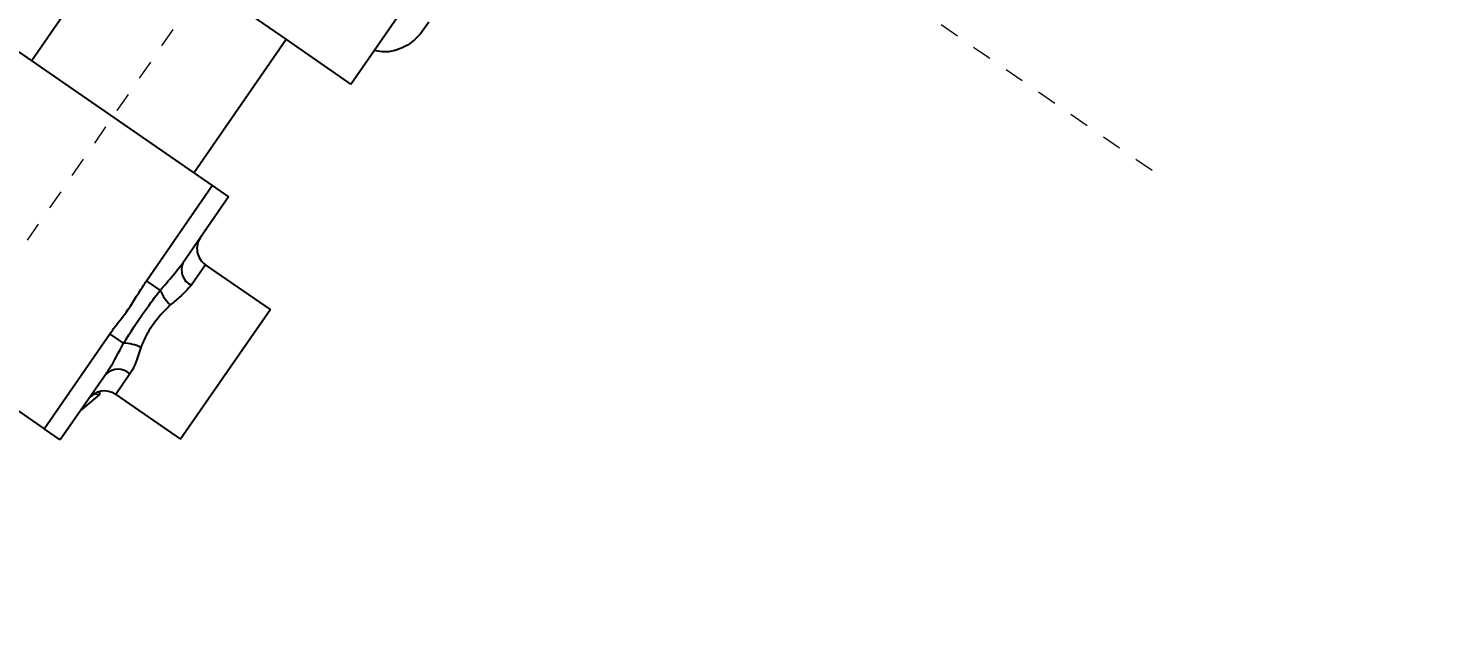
# Model space of a CAD drawing. Header units: millimetres. Extents: x 15 to 1184, y 5 to 836.
# Drawn here: x 900.2 to 972.4, y 539.2 to 569.1 of the extents above; entities that cross this region are included whole.
import ezdxf

# ---------------------------------------------------------------- set-up
doc = ezdxf.new("R2010")
doc.units = ezdxf.units.MM
doc.linetypes.add('虚线', pattern=[2, 1, -1])
doc.layers.get('0').update_dxf_attribs({"lineweight": 18})
doc.layers.add('尺寸线层', color=3, linetype='Continuous', lineweight=18)
doc.layers.add('虚线层', color=6, linetype='虚线', lineweight=18)
doc.styles.get("Standard").update_dxf_attribs({"font": 'txt.shx'})
doc.dimstyles.new('ISO-25', dxfattribs={"dimtxt": 2.5, "dimasz": 2.5, "dimexe": 1.25, "dimexo": 0.625, "dimtad": 1, "dimtxsty": 'Standard', "dimcen": 2.5, "dimdle": 5, "dimadec": 0, "dimazin": 0, "dimtfac": 1, "dimtmove": 0, "dimatfit": 3, "dimfxl": 0, "dimarcsym": 0})

# ---------------------------------------------------------------- blocks, each defined once
blk = doc.blocks.new('*X4')
at = {"layer": '尺寸线层', "linetype": 'Continuous'}
for points in [[(933.925, 607.127), (930.561, 608.415), (931.123, 609.458)], [(896.373, 589.352), (897.509, 592.769), (896.346, 592.996)]]:
    blk.add_hatch(color=0, dxfattribs=at).paths.add_polyline_path(points, flags=0)
at = {"layer": '尺寸线层', "color": 0, "linetype": 'Continuous'}
for start, end in [(55.33117, 100.87347), (112.98335, 175.33117)]:
    blk.add_arc((920.28, 587.399), 23.987, start, end, dxfattribs=at)
at = {"layer": '尺寸线层', "color": 0, "insert": (908.88, 611.482), "char_height": 3.5, "width": 27.5, "attachment_point": 5}
blk.add_mtext('120,00%%D', dxfattribs=at)

msp = doc.modelspace()

# ---------------------------------------------------------------- linework, layer by layer
at = {"color": 7, "linetype": 'Continuous', "lineweight": 25}
for p, q in [((900.391, 567.432), (905.076, 574.205)), ((913.3, 568.517), (905.076, 574.205)), ((916.59, 566.242), (921.516, 573.364)), ((899.445, 568.086), (909.562, 561.09)), ((908.616, 561.744), (913.3, 568.517)), ((916.59, 566.242), (913.3, 568.517)), ((906.226, 556.267), (909.562, 561.09)), ((909.562, 561.09), (910.384, 560.521)), ((910.384, 560.521), (908.062, 557.163)), ((909.216, 557.073), (908.495, 556.032)), ((912.505, 554.798), (909.216, 557.073)), ((890.913, 555.749), (901.029, 548.753)), ((906.92, 555.787), (906.226, 556.267)), ((912.505, 554.798), (907.955, 548.218)), ((901.029, 548.753), (904.365, 553.575)), ((905.058, 553.096), (904.365, 553.575)), ((904.174, 551.542), (901.851, 548.184)), ((905.385, 551.535), (904.665, 550.494)), ((902.881, 549.672), (903.854, 550.499)), ((903.57, 550.522), (903.854, 550.499)), ((903.863, 550.598), (903.746, 550.608)), ((903.854, 550.499), (903.863, 550.598)), ((903.863, 550.598), (903.864, 550.644)), ((904.665, 550.494), (907.955, 548.218)), ((901.851, 548.184), (901.029, 548.753))]:
    msp.add_line(p, q, dxfattribs=at)
for centre, radius, start, end in [((909.784, 557.896), 1, 145.33117, 235.33117), ((908.885, 556.83), 0.888, 158.00567, 243.95558), ((908.946, 556.614), 2.188, 202.19434, 226.05145), ((905, 550.908), 2.188, 64.61088, 88.46799), ((904.776, 550.888), 0.888, 46.70676, 132.65666), ((904.096, 549.671), 1, 55.33117, 145.33117)]:
    msp.add_arc(centre, radius, start, end, dxfattribs=at)
for points, knots in [([(920.539, 569.382), (920.323, 569.062), (919.937, 568.494), (919.259, 568.093), (918.695, 567.906), (918.251, 567.846), (917.908, 567.922), (917.773, 567.952)], [0, 0, 0, 0, 1.148044, 2.041651, 2.296776, 2.938204, 3.351419, 3.351419, 3.351419, 3.351419]), ([(906.92, 555.787), (907.083, 555.972), (907.491, 556.431), (907.848, 556.889), (908.062, 557.163)], [0, 0, 0, 0, 0.717857, 1.788262, 1.788262, 1.788262, 1.788262]), ([(904.365, 553.575), (904.428, 553.664), (904.692, 554.032), (905.322, 554.782), (905.81, 555.639), (906.163, 556.171), (906.226, 556.267)], [0, 0, 0, 0, 0.327562, 1.357711, 2.930863, 3.275084, 3.275084, 3.275084, 3.275084]), ([(905.058, 553.096), (905.419, 553.66), (906.007, 554.583), (906.665, 555.451), (906.92, 555.787)], [0, 0, 0, 0, 2.004714, 3.273916, 3.273916, 3.273916, 3.273916]), ([(908.495, 556.032), (908.31, 555.83), (908.008, 555.501), (907.589, 555.167), (907.427, 555.038)], [0, 0, 0, 0, 0.896902, 1.460968, 1.460968, 1.460968, 1.460968]), ([(907.427, 555.038), (907.173, 554.779), (906.661, 554.256), (906.176, 553.473), (905.989, 553.011), (905.938, 552.885)], [0, 0, 0, 0, 1.099252, 2.219844, 2.640091, 2.640091, 2.640091, 2.640091]), ([(904.174, 551.542), (904.229, 551.625), (904.543, 552.1), (904.825, 552.645), (905.058, 553.096)], [0, 0, 0, 0, 0.311139, 1.788778, 1.788778, 1.788778, 1.788778]), ([(905.938, 552.885), (905.809, 552.471), (905.65, 551.962), (905.427, 551.602), (905.385, 551.535)], [0, 0, 0, 0, 1.19142, 1.46314, 1.46314, 1.46314, 1.46314])]:
    msp.add_open_spline(points, degree=3, knots=knots, dxfattribs=at)
at = {"layer": '虚线层'}
for p, q in [((972.408, 662.769), (884.66, 535.897)), ((957.218, 561.852), (872.207, 620.648))]:
    msp.add_line(p, q, dxfattribs=at)

# ---------------------------------------------------------------- dimensions: what is measured, and where the dimension line sits
at = {"layer": '尺寸线层'}
dim = msp.add_angular_dim_2l(base=(910.017, 609.08), line1=((972.408, 662.769), (884.66, 535.897)), line2=((920.28, 587.399), (879.08, 590.764)), dimstyle='ISO-25', override={"dimtxt": 3.5, "dimasz": 3.556, "dimexe": 1, "dimexo": 1, "dimgap": 1.524, "dimtad": 0, "dimtih": 1, "dimtoh": 1, "dimzin": 0, "dimsah": 1, "dimdle": 7.112, "dimadec": 2, "dimtfill": 1, "dimtolj": 1, "dimtzin": 0}, dxfattribs=at)
dim.commit()
dim.dimension.update_dxf_attribs({"geometry": '*X4', "text_midpoint": (908.88, 611.482)})

doc.saveas('drawing.dxf')
